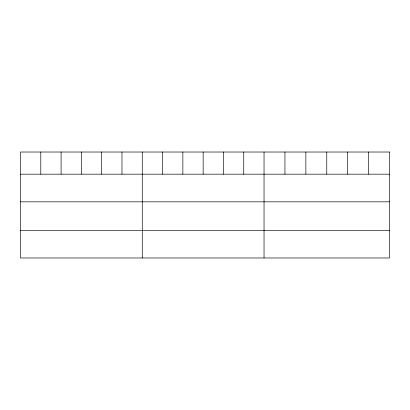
<?xml version="1.0" encoding="UTF-8"?>
<svg xmlns="http://www.w3.org/2000/svg" width="410" height="410" viewBox="0 0 410 410"><rect width="100%" height="100%" fill="white"/><g stroke="black" fill="none" stroke-linecap="round" stroke-linejoin="round"><path stroke-width="0.61" d="M20.5 174.178L389.5 174.178M20.5 201.833L389.5 201.833M20.5 230.328L389.5 230.328M368.59 152.018L368.59 174.178M347.68 152.018L347.68 174.178M326.77 152.018L326.77 174.178M305.86 152.018L305.86 174.178M284.95 152.018L284.95 174.178M264.04 152.018L264.04 257.982M243.745 152.018L243.745 174.178M223.45 152.018L223.45 174.178M203.155 152.018L203.155 174.178M182.86 152.018L182.86 174.178M162.565 152.018L162.565 174.178M142.27 152.018L142.27 257.982M121.975 152.018L121.975 174.178M101.68 152.018L101.68 174.178M81.385 152.018L81.385 174.178M61.09 152.018L61.09 174.178M40.795 152.018L40.795 174.178M389.5 152.018L20.5 152.018L20.5 257.982L389.5 257.982L389.5 152.018"/></g></svg>
